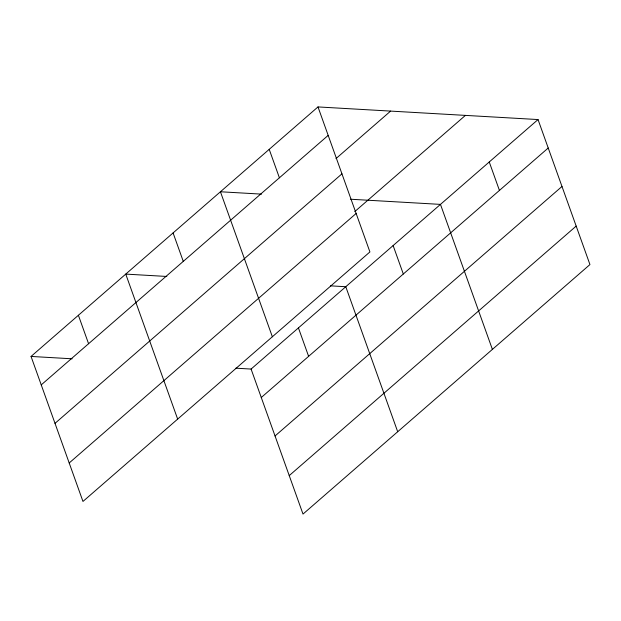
<?xml version="1.0" encoding="UTF-8"?>
<svg xmlns="http://www.w3.org/2000/svg" width="621" height="621" viewBox="0 0 621 621"><rect width="100%" height="100%" fill="white"/><g stroke="black" fill="none" stroke-linecap="round" stroke-linejoin="round"><path stroke-width="0.93" d="M317.991 106.928L369.914 251.94L82.966 501.442L31.05 356.438L317.991 106.928L538.034 119.558L589.95 264.562L303.009 514.072L251.086 369.06L235.801 368.183M41.234 384.888L328.183 135.378M336 158.58L390.609 111.097M55.005 423.351L341.954 173.841M354.746 211.621L465.416 115.39M69.195 462.979L356.144 213.469M251.086 369.06L538.034 119.558M261.27 397.51L548.219 148.008M275.041 435.973L561.989 186.471M289.231 475.608L576.179 226.098M261.519 194.125L220.432 191.765L272.355 336.768M350.593 199.232L440.468 204.387L492.391 349.39M166.824 276.461L125.745 274.102L177.66 419.105M330.488 285.846L345.781 286.723L397.696 431.735M31.05 356.438L72.137 358.798M489.247 161.972L499.439 190.422M393.124 245.559L403.308 274.008M269.211 149.351L279.403 177.792M298.429 327.896L308.621 356.345M173.088 232.929L183.273 261.379M78.393 315.274L88.578 343.716"/></g></svg>
